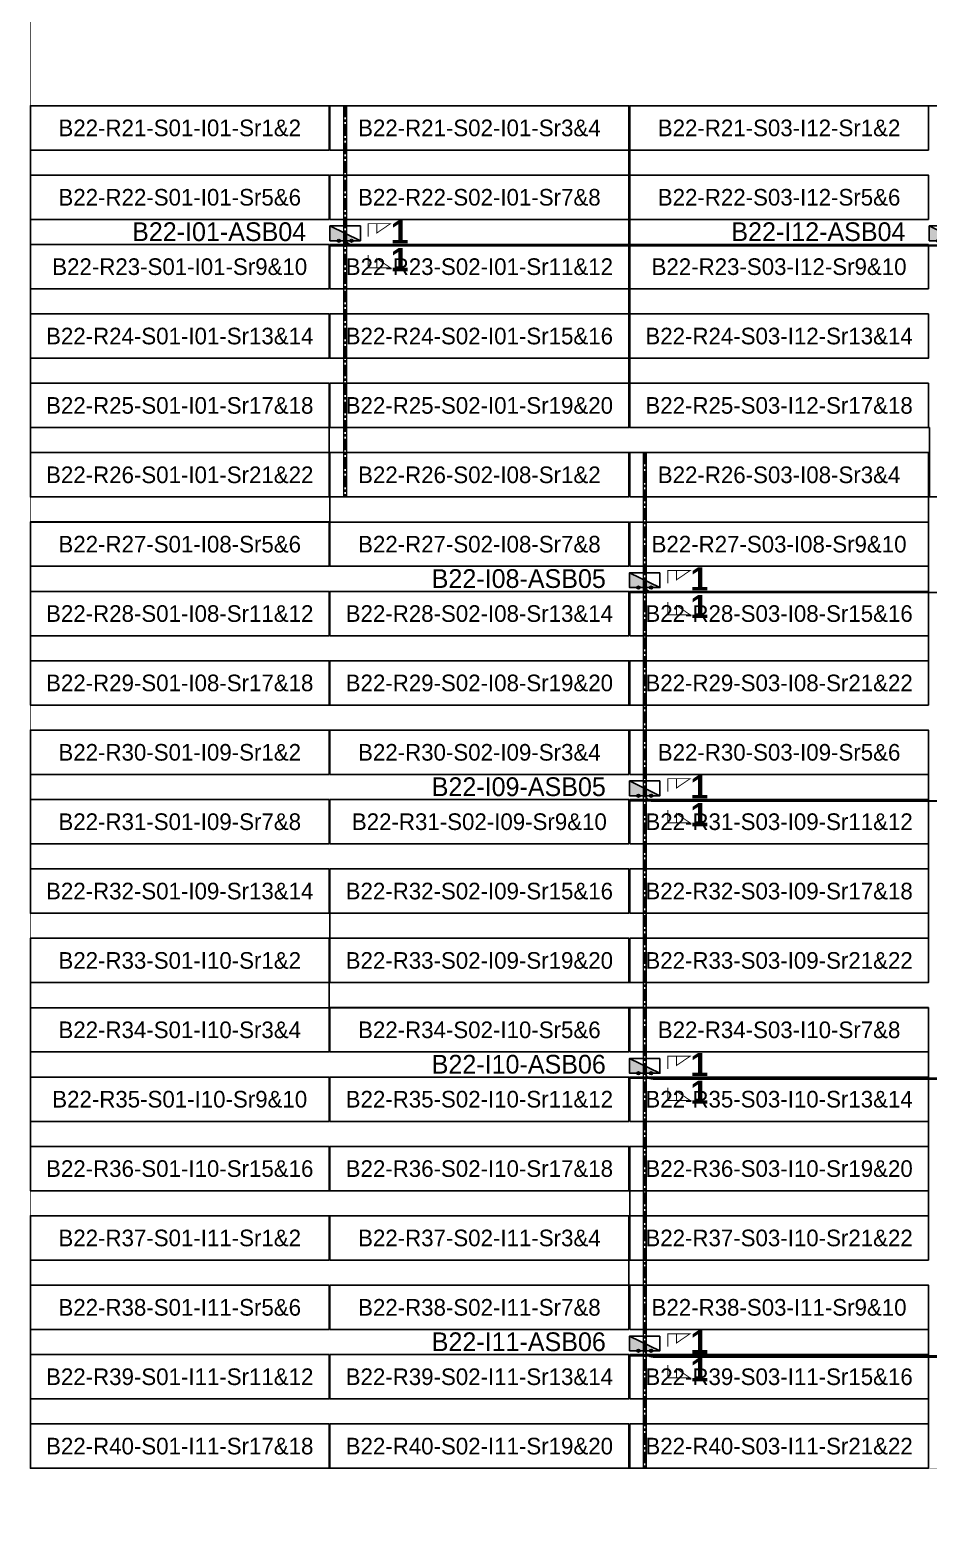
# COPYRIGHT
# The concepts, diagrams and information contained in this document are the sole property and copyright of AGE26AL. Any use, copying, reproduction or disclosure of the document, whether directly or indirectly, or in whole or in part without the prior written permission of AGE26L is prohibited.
# Model space of a CAD drawing. Header units: metres. Extents: x 529751 to 530172, y 2673807 to 2674119.
# Drawn here: x 529750.8 to 529847.9, y 2673806.8 to 2673969.7 of the extents above; entities that cross this region are included whole.
import ezdxf
from ezdxf.enums import TextEntityAlignment as Align

# ---------------------------------------------------------------- set-up
doc = ezdxf.new("R2010")
doc.units = ezdxf.units.M
doc.linetypes.add('CENTER', pattern=[2, 1.25, -0.25, 0.25, -0.25])
doc.layers.add('Boundary-12.5 MW Block', color=6, linetype='Continuous', lineweight=9)
doc.layers.add('PILE', color=1, linetype='Continuous', lineweight=15)
for name, color, linetype in [('DC Trench BL-22', 40, 'Continuous'), ('E-Inverter Grouping', 2, 'Continuous'), ('Inverter Block-22', 7, 'Continuous'), ('LT Cable(AG) INV to LT Panel BL-22', 2, 'Continuous'), ('Messenger Wire Block-22 (Master Path)', 30, 'Continuous'), ('Messenger Wire Block-22 (MW Path)', 191, 'Continuous'), ('MMS Table Block-22', 8, 'Continuous'), ('Plan Line - DC BL-22', 40, 'Continuous'), ('Section Marking BL-22', 2, 'Continuous')]:
    doc.layers.add(name, color=color, linetype=linetype)
doc.styles.add('BoldTextStyle', font='arialbd.ttf')
doc.styles.get("Standard").update_dxf_attribs({"font": 'Adani Regular.ttf'})

# ---------------------------------------------------------------- blocks, each defined once
blk = doc.blocks.new('MMS Table (32.292 x 4.788)')
at = {"color": 0}
blk.add_lwpolyline([(0, -0.002), (0, 4.786), (32.292, 4.786), (32.292, -0.002)], close=True, dxfattribs=at)
at = {"color": 7}
blk.add_attdef('ID1', text='', height=1.8, dxfattribs=at).set_placement((16.146, 2.392), align=Align.MIDDLE_CENTER)
blk = doc.blocks.new('Inverter Block')
h = blk.add_hatch(color=0)
h.dxf.hatch_style = 1
h.paths.add_polyline_path([(-1.46, 2.27), (-1.46, 0.85), (1.46, 0.85)])
at = {"color": 0}
blk.add_lwpolyline([(1.46, 2.27), (-1.46, 2.27), (-1.46, 0.85), (1.46, 0.85)], close=True, dxfattribs=at)
blk.add_lwpolyline([(-1.46, 2.27), (1.46, 0.85)], dxfattribs=at)
at = {"layer": 'PILE'}
for centre in [(-0.61, 0.85), (0.61, 0.85)]:
    blk.add_circle(centre, 0.156, dxfattribs=at)
at = {"color": 7}
blk.add_attdef('ID', (-1.46, 3.01), '', height=1.8, dxfattribs=at)

msp = doc.modelspace()

# ---------------------------------------------------------------- linework, layer by layer
at = {"layer": 'Boundary-12.5 MW Block', "const_width": 0.05}
msp.add_lwpolyline([(529750.79, 2674119.08), (530139.4, 2674119.08), (530139.4, 2673961.58), (530171.79, 2673961.58), (530171.79, 2673814.29), (529977.44, 2673814.29), (529977.44, 2673806.79), (529945.14, 2673806.79), (529945.14, 2673814.29), (529750.79, 2673814.29)], close=True, dxfattribs=at)
at = {"layer": 'DC Trench BL-22', "color": 40, "const_width": 0.15}
for points in [[(529784.97, 2673961.58), (529784.67, 2673961.58), (529784.67, 2673919.29), (529784.97, 2673919.29)], [(529817.36, 2673924.08), (529817.06, 2673924.08), (529817.06, 2673814.29), (529817.36, 2673814.29)]]:
    msp.add_lwpolyline(points, close=True, dxfattribs=at)
at = {"layer": 'E-Inverter Grouping'}
for points in [[(529815.48, 2673961.58), (529815.48, 2673926.79), (529783.08, 2673926.79), (529783.08, 2673919.29), (529750.79, 2673919.29), (529750.79, 2673961.58)], [(529880.26, 2673919.29), (529847.97, 2673919.29), (529847.97, 2673926.79), (529815.58, 2673926.79), (529815.58, 2673961.58), (529880.26, 2673961.58)], [(529847.87, 2673896.79), (529750.79, 2673896.79), (529750.79, 2673916.58), (529783.18, 2673916.58), (529783.18, 2673924.08), (529847.87, 2673924.08)], [(529847.87, 2673866.79), (529783.18, 2673866.79), (529783.18, 2673874.29), (529750.79, 2673874.29), (529750.79, 2673894.08), (529847.87, 2673894.08)], [(529847.87, 2673836.79), (529815.58, 2673836.79), (529815.58, 2673844.29), (529750.79, 2673844.29), (529750.79, 2673871.58), (529783.08, 2673871.58), (529783.08, 2673864.08), (529847.87, 2673864.08)], [(529815.48, 2673834.08), (529847.87, 2673834.08), (529847.87, 2673814.29), (529750.79, 2673814.29), (529750.79, 2673841.58), (529815.48, 2673841.58)]]:
    msp.add_lwpolyline(points, close=True, dxfattribs=at)
at = {"layer": 'LT Cable(AG) INV to LT Panel BL-22'}
for points in [[(529973.22, 2673951.72), (529967.83, 2673951.72, -0.121414), (529967.41, 2673951.82), (529966.05, 2673952.53, 0.121414), (529965.64, 2673952.64), (529959.23, 2673952.64, 0.414214), (529958.33, 2673951.74), (529958.33, 2673932.89, 0.008356), (529958.33, 2673932.86), (529958.35, 2673932.18, -0.008356), (529958.35, 2673932.15), (529958.35, 2673931.5), (529944.29, 2673931.5, -0.414214), (529943.39, 2673932.4), (529943.39, 2673945.6, 0.414214), (529942.49, 2673946.5), (529785.72, 2673946.5, -0.414214), (529784.82, 2673947.4), (529784.82, 2673947.69)], [(529971.28, 2673951.67), (529967.83, 2673951.67, -0.121414), (529967.41, 2673951.77), (529966.05, 2673952.48, 0.121414), (529965.64, 2673952.59), (529959.28, 2673952.59, 0.414214), (529958.38, 2673951.69), (529958.38, 2673932.89, 0.008356), (529958.38, 2673932.86), (529958.4, 2673932.19, -0.008356), (529958.4, 2673932.16), (529958.4, 2673909.85, -0.414214), (529957.5, 2673908.95), (529818.11, 2673908.95, -0.414214), (529817.21, 2673909.85), (529817.21, 2673910.19)], [(529971.28, 2673951.62), (529967.83, 2673951.62, -0.121414), (529967.41, 2673951.72), (529966.05, 2673952.43, 0.121414), (529965.64, 2673952.54), (529959.33, 2673952.54, 0.414214), (529958.43, 2673951.64), (529958.43, 2673932.89, 0.008356), (529958.43, 2673932.86), (529958.45, 2673932.19, -0.008356), (529958.45, 2673932.16), (529958.45, 2673887.3, -0.414214), (529957.55, 2673886.4), (529818.11, 2673886.4, -0.414214), (529817.21, 2673887.3), (529817.21, 2673887.69)], [(529969.21, 2673951.57), (529967.83, 2673951.57, -0.121414), (529967.41, 2673951.67), (529966.05, 2673952.38, 0.121414), (529965.64, 2673952.49), (529959.38, 2673952.49, 0.414214), (529958.48, 2673951.59), (529958.48, 2673932.89, 0.008356), (529958.48, 2673932.86), (529958.5, 2673932.19, -0.008356), (529958.5, 2673932.16), (529958.5, 2673857.25, -0.414214), (529957.6, 2673856.35), (529818.11, 2673856.35, -0.414214), (529817.21, 2673857.25), (529817.21, 2673857.69)], [(529969.21, 2673951.52), (529967.83, 2673951.52, -0.121414), (529967.41, 2673951.62), (529966.05, 2673952.33, 0.121414), (529965.64, 2673952.44), (529959.43, 2673952.44, 0.414214), (529958.53, 2673951.54), (529958.53, 2673932.89, 0.008356), (529958.53, 2673932.86), (529958.55, 2673932.19, -0.008356), (529958.55, 2673932.16), (529958.55, 2673827.2, -0.414214), (529957.65, 2673826.3), (529818.11, 2673826.3, -0.414214), (529817.21, 2673827.2), (529817.21, 2673827.69)]]:
    msp.add_lwpolyline(points, format="xyb", dxfattribs=at)
at = {"layer": 'Messenger Wire Block-22 (Master Path)'}
for points in [[(529783.18, 2673946.44), (529943.33, 2673946.44)], [(529815.58, 2673908.94), (529958.41, 2673908.94)], [(529815.58, 2673886.44), (529958.41, 2673886.44)], [(529815.58, 2673856.44), (529958.41, 2673856.44)], [(529815.58, 2673826.44), (529958.41, 2673826.44)]]:
    msp.add_lwpolyline(points, dxfattribs=at)
at = {"layer": 'Messenger Wire Block-22 (MW Path)', "const_width": 0.1}
for points in [[(529783.18, 2673946.44), (529943.33, 2673946.44)], [(529815.58, 2673908.94), (529958.41, 2673908.94)], [(529815.58, 2673886.44), (529958.41, 2673886.44)], [(529815.58, 2673856.44), (529958.41, 2673856.44)], [(529815.58, 2673826.44), (529958.41, 2673826.44)]]:
    msp.add_lwpolyline(points, dxfattribs=at)
at = {"layer": 'Plan Line - DC BL-22', "color": 6, "linetype": 'CENTER'}
for points in [[(529784.82, 2673961.58), (529784.82, 2673919.29)], [(529817.21, 2673924.08), (529817.21, 2673814.29)]]:
    msp.add_lwpolyline(points, dxfattribs=at)
at = {"layer": 'Section Marking BL-22', "color": 94, "lineweight": 35, "true_color": 0x00a500, "const_width": 0.1}
for points in [[(529787.32, 2673947.44), (529787.32, 2673948.83), (529789.72, 2673948.83), (529788.24, 2673947.82), (529788.24, 2673948.83)], [(529787.32, 2673945.44), (529787.32, 2673944.05), (529789.72, 2673944.05), (529788.24, 2673945.06), (529788.24, 2673944.05)], [(529819.71, 2673909.94), (529819.71, 2673911.33), (529822.11, 2673911.33), (529820.63, 2673910.32), (529820.63, 2673911.33)], [(529819.71, 2673907.94), (529819.71, 2673906.55), (529822.11, 2673906.55), (529820.63, 2673907.56), (529820.63, 2673906.55)], [(529819.71, 2673887.44), (529819.71, 2673888.83), (529822.11, 2673888.83), (529820.63, 2673887.82), (529820.63, 2673888.83)], [(529819.71, 2673885.44), (529819.71, 2673884.05), (529822.11, 2673884.05), (529820.63, 2673885.06), (529820.63, 2673884.05)], [(529819.71, 2673857.44), (529819.71, 2673858.83), (529822.11, 2673858.83), (529820.63, 2673857.82), (529820.63, 2673858.83)], [(529819.71, 2673855.44), (529819.71, 2673854.05), (529822.11, 2673854.05), (529820.63, 2673855.06), (529820.63, 2673854.05)], [(529819.71, 2673827.44), (529819.71, 2673828.83), (529822.11, 2673828.83), (529820.63, 2673827.82), (529820.63, 2673828.83)], [(529819.71, 2673825.44), (529819.71, 2673824.05), (529822.11, 2673824.05), (529820.63, 2673825.06), (529820.63, 2673824.05)]]:
    msp.add_lwpolyline(points, dxfattribs=at)

# ---------------------------------------------------------------- block references
at = {"layer": 'Inverter Block-22'}
ref = msp.add_blockref('Inverter Block', (529784.82, 2673946.03), dxfattribs=dict(at, xscale=1.124999999976148, yscale=1.124999999976148, zscale=1.124999999976148))
ref.add_attrib('ID', 'B22-I01-ASB04', (529761.79, 2673946.95), dxfattribs={"layer": '0', "color": 7, "height": 2.025})
ref = msp.add_blockref('Inverter Block', (529849.61, 2673946.03), dxfattribs=dict(at, xscale=1.124999999976148, yscale=1.124999999976148, zscale=1.124999999976148))
ref.add_attrib('ID', 'B22-I12-ASB04', (529826.57, 2673946.95), dxfattribs={"layer": '0', "color": 7, "height": 2.025})
ref = msp.add_blockref('Inverter Block', (529817.21, 2673908.53), dxfattribs=dict(at, xscale=1.124999999976148, yscale=1.124999999976148, zscale=1.124999999976148))
ref.add_attrib('ID', 'B22-I08-ASB05', (529794.18, 2673909.45), dxfattribs={"layer": '0', "color": 7, "height": 2.025})
ref = msp.add_blockref('Inverter Block', (529817.21, 2673886.03), dxfattribs=dict(at, xscale=1.124999999976148, yscale=1.124999999976148, zscale=1.124999999976148))
ref.add_attrib('ID', 'B22-I09-ASB05', (529794.18, 2673886.95), dxfattribs={"layer": '0', "color": 7, "height": 2.025})
ref = msp.add_blockref('Inverter Block', (529817.21, 2673856.03), dxfattribs=dict(at, xscale=1.124999999976148, yscale=1.124999999976148, zscale=1.124999999976148))
ref.add_attrib('ID', 'B22-I10-ASB06', (529794.18, 2673856.95), dxfattribs={"layer": '0', "color": 7, "height": 2.025})
ref = msp.add_blockref('Inverter Block', (529817.21, 2673826.03), dxfattribs=dict(at, xscale=1.124999999976148, yscale=1.124999999976148, zscale=1.124999999976148))
ref.add_attrib('ID', 'B22-I11-ASB06', (529794.18, 2673826.95), dxfattribs={"layer": '0', "color": 7, "height": 2.025})
at = {"layer": 'MMS Table Block-22'}
for p, values in [((529750.79, 2673956.79), {'ID1': 'B22-R21-S01-I01-Sr1&2'}), ((529783.18, 2673956.79), {'ID1': 'B22-R21-S02-I01-Sr3&4'}), ((529815.58, 2673956.79), {'ID1': 'B22-R21-S03-I12-Sr1&2'}), ((529750.79, 2673949.29), {'ID1': 'B22-R22-S01-I01-Sr5&6'}), ((529783.18, 2673949.29), {'ID1': 'B22-R22-S02-I01-Sr7&8'}), ((529815.58, 2673949.29), {'ID1': 'B22-R22-S03-I12-Sr5&6'}), ((529750.79, 2673941.79), {'ID1': 'B22-R23-S01-I01-Sr9&10'}), ((529783.18, 2673941.79), {'ID1': 'B22-R23-S02-I01-Sr11&12'}), ((529815.58, 2673941.79), {'ID1': 'B22-R23-S03-I12-Sr9&10'}), ((529750.79, 2673934.29), {'ID1': 'B22-R24-S01-I01-Sr13&14'}), ((529783.18, 2673934.29), {'ID1': 'B22-R24-S02-I01-Sr15&16'}), ((529815.58, 2673934.29), {'ID1': 'B22-R24-S03-I12-Sr13&14'}), ((529750.79, 2673926.79), {'ID1': 'B22-R25-S01-I01-Sr17&18'}), ((529783.18, 2673926.79), {'ID1': 'B22-R25-S02-I01-Sr19&20'}), ((529815.58, 2673926.79), {'ID1': 'B22-R25-S03-I12-Sr17&18'}), ((529750.79, 2673919.29), {'ID1': 'B22-R26-S01-I01-Sr21&22'}), ((529783.18, 2673919.29), {'ID1': 'B22-R26-S02-I08-Sr1&2'}), ((529815.58, 2673919.29), {'ID1': 'B22-R26-S03-I08-Sr3&4'}), ((529750.79, 2673911.79), {'ID1': 'B22-R27-S01-I08-Sr5&6'}), ((529783.18, 2673911.79), {'ID1': 'B22-R27-S02-I08-Sr7&8'}), ((529815.58, 2673911.79), {'ID1': 'B22-R27-S03-I08-Sr9&10'}), ((529750.79, 2673904.29), {'ID1': 'B22-R28-S01-I08-Sr11&12'}), ((529783.18, 2673904.29), {'ID1': 'B22-R28-S02-I08-Sr13&14'}), ((529815.58, 2673904.29), {'ID1': 'B22-R28-S03-I08-Sr15&16'}), ((529750.79, 2673896.79), {'ID1': 'B22-R29-S01-I08-Sr17&18'}), ((529783.18, 2673896.79), {'ID1': 'B22-R29-S02-I08-Sr19&20'}), ((529815.58, 2673896.79), {'ID1': 'B22-R29-S03-I08-Sr21&22'}), ((529750.79, 2673889.29), {'ID1': 'B22-R30-S01-I09-Sr1&2'}), ((529783.18, 2673889.29), {'ID1': 'B22-R30-S02-I09-Sr3&4'}), ((529815.58, 2673889.29), {'ID1': 'B22-R30-S03-I09-Sr5&6'}), ((529750.79, 2673881.79), {'ID1': 'B22-R31-S01-I09-Sr7&8'}), ((529783.18, 2673881.79), {'ID1': 'B22-R31-S02-I09-Sr9&10'}), ((529815.58, 2673881.79), {'ID1': 'B22-R31-S03-I09-Sr11&12'}), ((529750.79, 2673874.29), {'ID1': 'B22-R32-S01-I09-Sr13&14'}), ((529783.18, 2673874.29), {'ID1': 'B22-R32-S02-I09-Sr15&16'}), ((529815.58, 2673874.29), {'ID1': 'B22-R32-S03-I09-Sr17&18'}), ((529750.79, 2673866.79), {'ID1': 'B22-R33-S01-I10-Sr1&2'}), ((529783.18, 2673866.79), {'ID1': 'B22-R33-S02-I09-Sr19&20'}), ((529815.58, 2673866.79), {'ID1': 'B22-R33-S03-I09-Sr21&22'}), ((529750.79, 2673859.29), {'ID1': 'B22-R34-S01-I10-Sr3&4'}), ((529783.18, 2673859.29), {'ID1': 'B22-R34-S02-I10-Sr5&6'}), ((529815.58, 2673859.29), {'ID1': 'B22-R34-S03-I10-Sr7&8'}), ((529750.79, 2673851.79), {'ID1': 'B22-R35-S01-I10-Sr9&10'}), ((529783.18, 2673851.79), {'ID1': 'B22-R35-S02-I10-Sr11&12'}), ((529815.58, 2673851.79), {'ID1': 'B22-R35-S03-I10-Sr13&14'}), ((529750.79, 2673844.29), {'ID1': 'B22-R36-S01-I10-Sr15&16'}), ((529783.18, 2673844.29), {'ID1': 'B22-R36-S02-I10-Sr17&18'}), ((529815.58, 2673844.29), {'ID1': 'B22-R36-S03-I10-Sr19&20'}), ((529750.79, 2673836.79), {'ID1': 'B22-R37-S01-I11-Sr1&2'}), ((529783.18, 2673836.79), {'ID1': 'B22-R37-S02-I11-Sr3&4'}), ((529815.58, 2673836.79), {'ID1': 'B22-R37-S03-I10-Sr21&22'}), ((529750.79, 2673829.29), {'ID1': 'B22-R38-S01-I11-Sr5&6'}), ((529783.18, 2673829.29), {'ID1': 'B22-R38-S02-I11-Sr7&8'}), ((529815.58, 2673829.29), {'ID1': 'B22-R38-S03-I11-Sr9&10'}), ((529750.79, 2673821.79), {'ID1': 'B22-R39-S01-I11-Sr11&12'}), ((529783.18, 2673821.79), {'ID1': 'B22-R39-S02-I11-Sr13&14'}), ((529815.58, 2673821.79), {'ID1': 'B22-R39-S03-I11-Sr15&16'}), ((529750.79, 2673814.29), {'ID1': 'B22-R40-S01-I11-Sr17&18'}), ((529783.18, 2673814.29), {'ID1': 'B22-R40-S02-I11-Sr19&20'}), ((529815.58, 2673814.29), {'ID1': 'B22-R40-S03-I11-Sr21&22'})]:
    msp.add_blockref('MMS Table (32.292 x 4.788)', p, dxfattribs=at).add_auto_attribs(values)

# ---------------------------------------------------------------- texts
at = {"layer": 'Section Marking BL-22', "color": 94, "true_color": 0x00a500, "style": 'BoldTextStyle'}
for p in [(529790.72, 2673947.94), (529790.72, 2673944.94), (529823.11, 2673910.44), (529823.11, 2673907.44), (529823.11, 2673887.94), (529823.11, 2673884.94), (529823.11, 2673857.94), (529823.11, 2673854.94), (529823.11, 2673827.94), (529823.11, 2673824.94)]:
    msp.add_text('1', height=2.5, dxfattribs=at).set_placement(p, align=Align.MIDDLE_CENTER)

doc.saveas('drawing.dxf')
